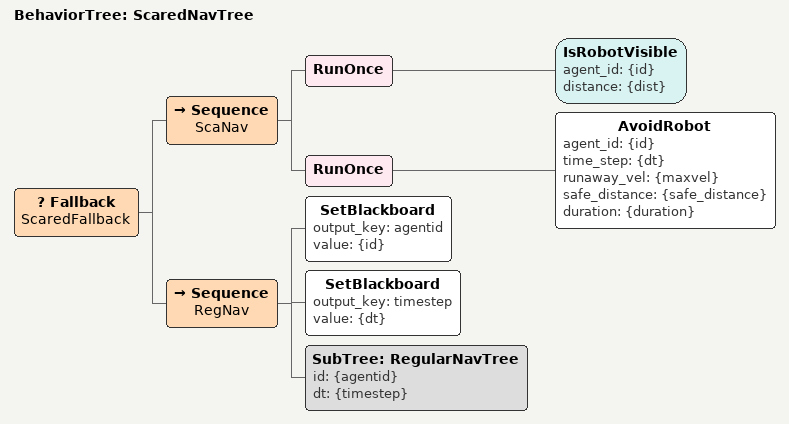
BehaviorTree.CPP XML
<?xml version='1.0' encoding='UTF-8'?>
<root main_tree_to_execute="ScaredNavTree" BTCPP_format="4">

    <include path="BTRegularNav.xml" />

    <BehaviorTree ID="ScaredNavTree">
        <Fallback name="ScaredFallback">

            {GOAL_SEQUENCE}

            <Sequence name="ScaNav">

            	<RunOnce>
                    <IsRobotVisible agent_id="{id}" distance="{dist}" />
                </RunOnce>

                <RunOnce>
                    <AvoidRobot agent_id="{id}" time_step="{dt}" runaway_vel="{maxvel}" safe_distance="{safe_distance}" duration="{duration}" />
                </RunOnce>
            </Sequence>
            <Sequence name="RegNav">
                <SetBlackboard output_key="agentid" value="{id}" />
                <SetBlackboard output_key="timestep" value="{dt}" />
                <SubTree ID="RegularNavTree" id="{agentid}" dt="{timestep}" />
            </Sequence>
        </Fallback>
    </BehaviorTree>

</root>
